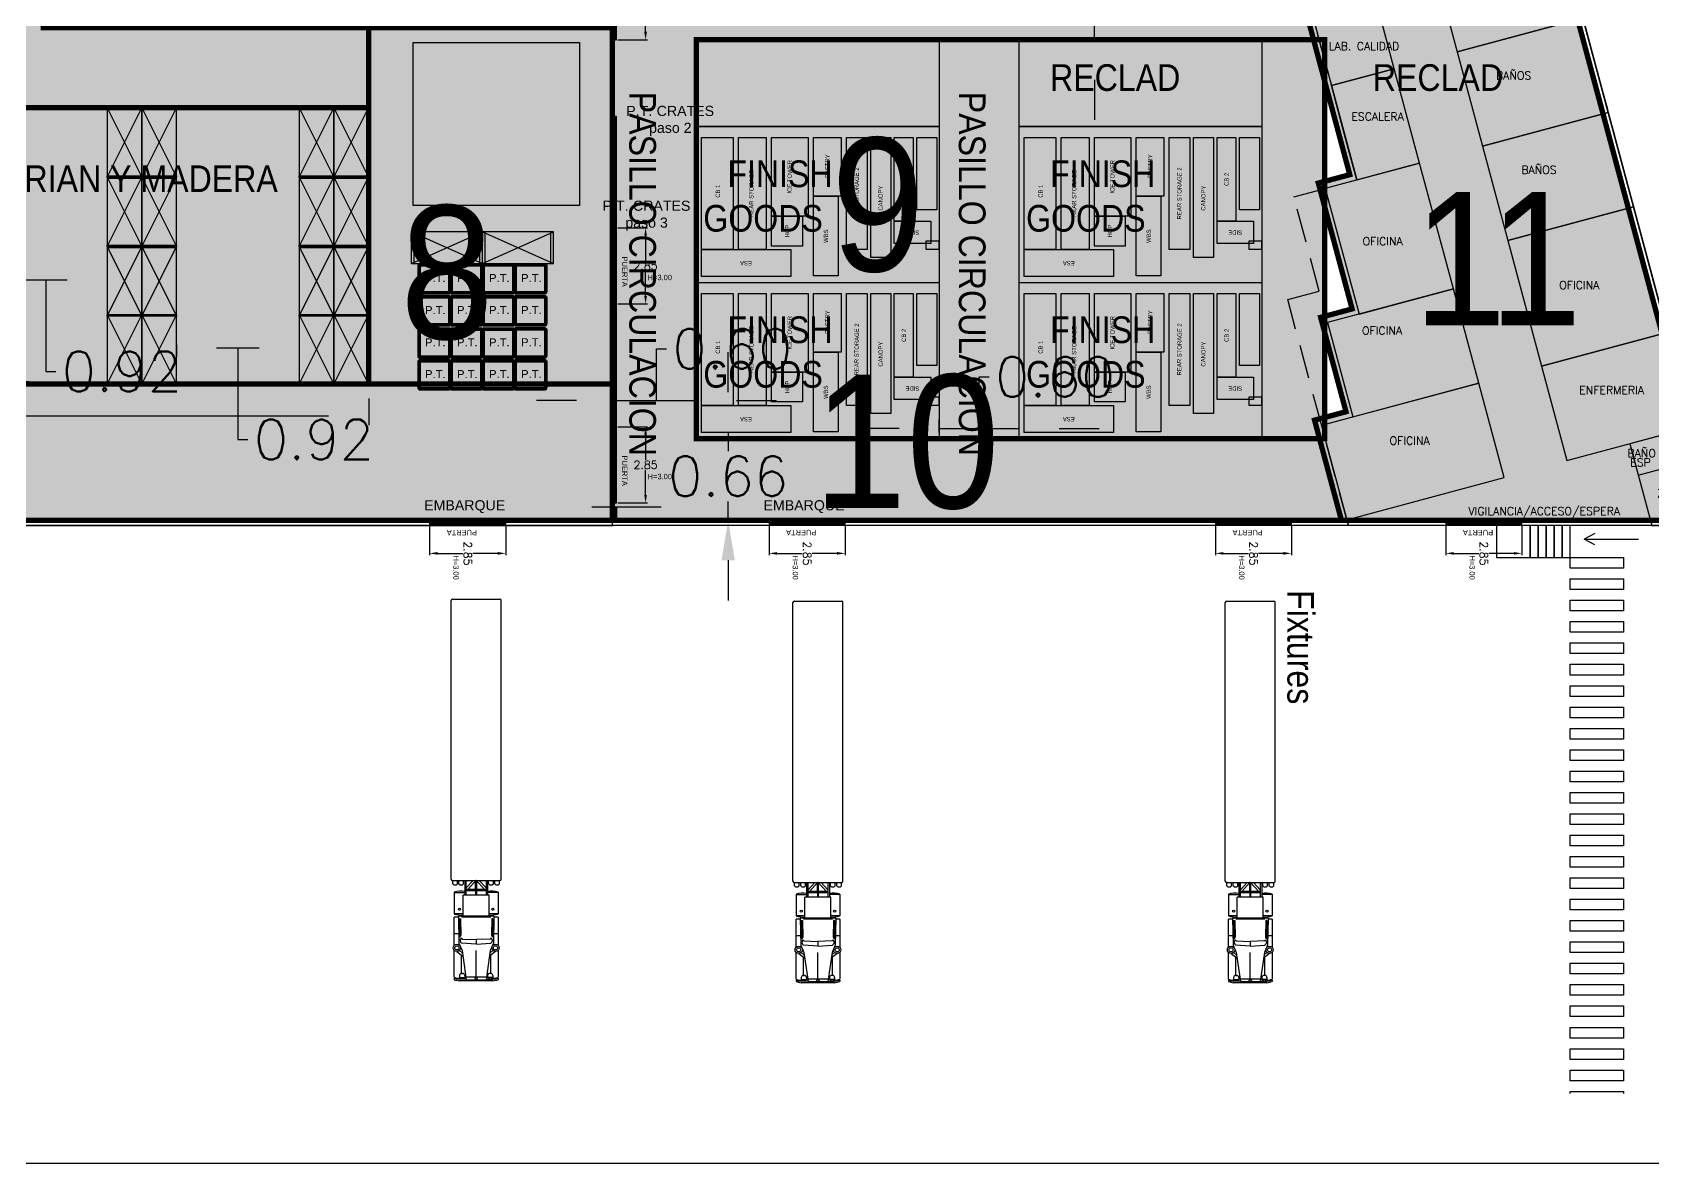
# Model space of a CAD drawing. Header units: millimetres. Extents: x 28 to 201, y 462 to 575.
# Drawn here: x 82 to 142.7, y 461.7 to 504.1 of the extents above; entities that cross this region are included whole.
import ezdxf

# ---------------------------------------------------------------- set-up
doc = ezdxf.new("R2010")
doc.units = ezdxf.units.MM
doc.linetypes.add('ACAD_ISO02W100', pattern=[15, 12, -3])
doc.linetypes.add('HIDDEN', pattern=[9.525, 6.35, -3.175])
for name, color, linetype in [('1- 3', 3, 'Continuous'), ('1- muro de carga', 5, 'Continuous'), ('8 hatch 2', 104, 'Continuous'), ('8 hatch pasillo', 104, 'Continuous'), ('DIM GENERAL', 1, 'Continuous'), ('dim-75', 2, 'Continuous'), ('hatch', 9, 'Continuous'), ('LINEA LIMITE DE ZONIFICACION', 2, 'Continuous'), ('proy', 2, 'HIDDEN')]:
    doc.layers.add(name, color=color, linetype=linetype)
doc.styles.add('ARRAY BASE$0$Standard', font='arial.ttf')
doc.styles.get("Standard").update_dxf_attribs({"font": 'arial.ttf'})
doc.styles.add('TEXTO GENERAL', font='tt0009m_.ttf', dxfattribs={"width": 0.9, "height": 1})
doc.styles.add('TEXTOS', font='romans.shx')
doc.dimstyles.new('DIM-75P', dxfattribs={"dimtxt": 0.3, "dimasz": 0.3, "dimexe": 0.0675, "dimexo": 0.0468, "dimgap": 0.0375, "dimtad": 0, "dimtih": 1, "dimtoh": 1, "dimzin": 0, "dimdsep": 46, "dimtxsty": 'TEXTOS', "dimcen": 0.3, "dimclrd": 1, "dimclre": 1, "dimclrt": 2, "dimadec": 0, "dimazin": 0, "dimtfac": 1, "dimtmove": 1, "dimatfit": 3, "dimldrblk": 'flecha', "dimfxl": 0.045, "dimtolj": 1, "dimtzin": 0, "dimlwd": -1, "dimlwe": -1, "dimarcsym": 0})

# ---------------------------------------------------------------- blocks, each defined once
blk = doc.blocks.new('ARRAY BASE$0$FINISH')
for points in [[(5.845, 9.099), (5.845, 0), (0, 0), (0, 9.099)], [(0.237, 5.558), (0.237, 8.908), (1.247, 8.908), (1.247, 5.558)], [(5.442, 7.719), (1.247, 7.719), (1.247, 8.908), (5.442, 8.908)], [(5.442, 6.48), (1.247, 6.48), (1.247, 7.519), (5.442, 7.519)], [(2.491, 5.122), (1.374, 5.122), (1.374, 6.28), (2.491, 6.28)], [(5.442, 4.914), (2.491, 4.914), (2.491, 6.28), (5.442, 6.28)], [(0.259, 4.714), (3.239, 4.714), (3.239, 3.784), (0.259, 3.784)], [(5.442, 3.673), (3.239, 3.673), (3.239, 4.714), (5.442, 4.714)], [(1.247, 3.473), (5.442, 3.473), (5.442, 2.703), (1.247, 2.703)], [(5.442, 1.809), (0.947, 1.809), (0.947, 2.566), (5.442, 2.566)], [(2.301, 1.683), (2.301, 0.318), (1.468, 0.318), (1.468, 1.683)], [(2.301, 0.973), (2.301, 1.683), (5.442, 1.683), (5.442, 0.973)], [(5.442, 0.086), (2.735, 0.086), (2.735, 0.843), (5.442, 0.843)], [(1.55, 0), (1.55, 0.495), (1.25, 0.495), (1.25, 0)]]:
    blk.add_lwpolyline(points, close=True)
at = {"style": 'TEXTO GENERAL'}
for s, width, gutter_width, heights, insert, char_height, attachment_point, rotation in [('\\pi0.9016;FINISH GOODS ', 8.493, 12.5, [4.341], (4.579, 8.84), 1, 1, 270), ('\\pi0.89876;CB 1', 2.11022, 20.17, [0], (2.283, 8.385), 0.16136, 1, 359.60094), ('ESA ', 1.48497, 20.17, [0.193], (0.648, 7.242), 0.1614, 2, 89.60094), ('REAR STORAGE', 2.11022, 20.17, [0], (3.344, 7.12), 0.16136, 2, 359.60094), ('HOP ', 1.09476, 20.17, [0.213], (1.936, 5.776), 0.1614, 2, 359.60094), ('ICE TOWER', 2.11022, 20.17, [0], (3.966, 5.684), 0.1614, 2, 359.60094), ('WBS ', 1.48497, 20.17, [0.193], (1.743, 4.326), 0.1614, 2, 359.60094), ('PASTRY ', 2.11022, 20.17, [0], (4.366, 4.274), 0.1614, 2, 359.60094), ('REAR STORAGE 2 ', 2.88701, 20.17, [0.516], (3.345, 3.174), 0.16136, 2, 359.60094), ('CANOPY ', 2.11022, 20.17, [0], (3.167, 2.278), 0.1614, 2, 359.60094), ('SIDE ', 1.09476, 20.17, [0.213], (1.795, 1.001), 0.1614, 2, 89.60094), ('CB 2', 0.72255, 20.17, [0.176], (3.872, 1.406), 0.1614, 2, 359.60094)]:
    blk.add_mtext_dynamic_manual_height_columns(s, width=width, gutter_width=gutter_width, heights=heights, dxfattribs=dict(at, insert=insert, char_height=char_height, attachment_point=attachment_point, rotation=rotation))
blk = doc.blocks.new('*D5')
at = {"layer": 'Defpoints', "color": 0, "ltscale": 0.01, "transparency": 16777216}
for p in [(1.352, 1.243), (-1.5, 0.15), (1.352, 0.15)]:
    blk.add_point(p, dxfattribs=at)
at = {"layer": 'DIM GENERAL', "color": 1, "ltscale": 0.01, "transparency": 16777216}
for p, q in [((-1.5, 0.197), (-1.5, 1.31)), ((-1.2, 1.243), (-0.261, 1.243)), ((1.052, 1.243), (0.114, 1.243)), ((1.352, 0.197), (1.352, 1.31))]:
    blk.add_line(p, q, dxfattribs=at)
for points in [[(-1.2, 1.193), (-1.2, 1.293), (-1.5, 1.243)], [(1.052, 1.193), (1.052, 1.293), (1.352, 1.243)]]:
    blk.add_solid(points, dxfattribs=at)
at = {"layer": 'DIM GENERAL', "color": 2, "ltscale": 0.01, "transparency": 16777216, "insert": (-0.074, 1.243), "char_height": 0.3, "attachment_point": 5, "rotation": 90, "style": 'TEXTOS'}
blk.add_mtext('\\A1;2.85', dxfattribs=at)
blk = doc.blocks.new('flecha')
at = {"ltscale": 6}
for points in [[(-0.021, 0.03), (-0.106, 0.13), (-0.124, 0.055), (-0.124, 0.212)], [(-0.021, -0.03), (-0.106, -0.13), (-0.124, -0.055), (-0.124, -0.212)]]:
    blk.add_hatch(color=256, dxfattribs=at).paths.add_polyline_path(points)
for p, q in [((0.009, -0.017), (-0.137, 0.242)), ((0.009, 0.017), (-0.137, -0.242)), ((-0.127, 0.244), (-0.127, 0.025)), ((-0.127, 0.025), (-0.104, 0.122)), ((0, 0), (-0.104, 0.122)), ((0, 0), (-0.104, -0.122)), ((-0.127, -0.025), (-0.127, -0.244)), ((-0.127, -0.025), (-0.104, -0.122))]:
    blk.add_line(p, q, dxfattribs=at)
for points in [[(-0.021, 0.03), (-0.106, 0.13), (-0.124, 0.055), (-0.124, 0.212)], [(-0.021, -0.03), (-0.106, -0.13), (-0.124, -0.055), (-0.124, -0.212)]]:
    blk.add_lwpolyline(points, close=True, dxfattribs=at)
blk = doc.blocks.new('*D46')
at = {"layer": 'Defpoints', "color": 0, "ltscale": 0.01, "transparency": 16777216}
for p in [(106.871, 490.332), (103.871, 489.344), (106.871, 488.899)]:
    blk.add_point(p, dxfattribs=at)
at = {"layer": 'LINEA LIMITE DE ZONIFICACION', "color": 1, "ltscale": 0.01, "transparency": 16777216}
for p, q in [((105.371, 490.332), (105.371, 492.263)), ((105.371, 492.263), (105.746, 492.263)), ((102.371, 490.332), (100.871, 490.332)), ((103.871, 489.578), (103.871, 490.669)), ((103.871, 490.332), (106.871, 490.332)), ((103.871, 490.332), (106.871, 490.332)), ((106.871, 489.133), (106.871, 490.669)), ((108.371, 490.332), (109.871, 490.332))]:
    blk.add_line(p, q, dxfattribs=at)
for points in [[(102.371, 490.582), (102.371, 490.082), (103.871, 490.332)], [(108.371, 490.582), (108.371, 490.082), (106.871, 490.332)]]:
    blk.add_solid(points, dxfattribs=at)
at = {"layer": 'LINEA LIMITE DE ZONIFICACION', "color": 2, "ltscale": 0.01, "transparency": 16777216, "insert": (108.219, 492.263), "char_height": 1.5, "attachment_point": 5, "style": 'TEXTOS'}
blk.add_mtext('\\A1;0.60', dxfattribs=at)
blk = doc.blocks.new('*D47')
at = {"layer": 'Defpoints', "color": 0, "ltscale": 0.01, "transparency": 16777216}
for p in [(108.736, 489.135), (108.06, 485.842), (108.736, 485.842)]:
    blk.add_point(p, dxfattribs=at)
at = {"layer": 'LINEA LIMITE DE ZONIFICACION', "color": 1, "ltscale": 0.01, "transparency": 16777216}
for p, q in [((108.06, 490.635), (108.06, 492.135)), ((108.502, 489.135), (107.722, 489.135)), ((108.06, 489.135), (108.06, 488.426)), ((108.06, 485.842), (108.06, 486.551)), ((108.502, 485.842), (107.722, 485.842)), ((108.06, 484.342), (108.06, 482.842))]:
    blk.add_line(p, q, dxfattribs=at)
for points in [[(107.81, 490.635), (108.31, 490.635), (108.06, 489.135)], [(107.81, 484.342), (108.31, 484.342), (108.06, 485.842)]]:
    blk.add_solid(points, dxfattribs=at)
at = {"layer": 'LINEA LIMITE DE ZONIFICACION', "color": 2, "ltscale": 0.01, "transparency": 16777216, "insert": (108.06, 487.489), "char_height": 1.5, "attachment_point": 5, "style": 'TEXTOS'}
blk.add_mtext('\\A1;0.66', dxfattribs=at)
blk = doc.blocks.new('*D48')
at = {"layer": 'Defpoints', "color": 0, "ltscale": 0.01, "transparency": 16777216}
for p in [(118.969, 489.279), (115.969, 488.899), (118.969, 488.899)]:
    blk.add_point(p, dxfattribs=at)
at = {"layer": 'LINEA LIMITE DE ZONIFICACION', "color": 1, "ltscale": 0.01, "transparency": 16777216}
for p, q in [((117.469, 489.279), (117.469, 491.21)), ((117.469, 491.21), (117.844, 491.21)), ((115.969, 489.133), (115.969, 489.616)), ((118.969, 489.133), (118.969, 489.616)), ((114.469, 489.279), (112.969, 489.279)), ((115.969, 489.279), (118.969, 489.279)), ((115.969, 489.279), (118.969, 489.279)), ((120.469, 489.279), (121.969, 489.279))]:
    blk.add_line(p, q, dxfattribs=at)
for points in [[(114.469, 489.529), (114.469, 489.029), (115.969, 489.279)], [(120.469, 489.529), (120.469, 489.029), (118.969, 489.279)]]:
    blk.add_solid(points, dxfattribs=at)
at = {"layer": 'LINEA LIMITE DE ZONIFICACION', "color": 2, "ltscale": 0.01, "transparency": 16777216, "insert": (120.318, 491.21), "char_height": 1.5, "attachment_point": 5, "style": 'TEXTOS'}
blk.add_mtext('\\A1;0.60', dxfattribs=at)
blk = doc.blocks.new('*D49')
at = {"layer": 'Defpoints', "color": 0, "ltscale": 0.01, "transparency": 16777216}
for p in [(123.25, 506.732), (121.791, 503.842), (122.698, 503.842)]:
    blk.add_point(p, dxfattribs=at)
at = {"layer": 'LINEA LIMITE DE ZONIFICACION', "color": 1, "ltscale": 0.01, "transparency": 16777216}
for p, q in [((121.791, 508.232), (121.791, 509.732)), ((123.016, 506.732), (121.453, 506.732)), ((121.791, 506.732), (121.791, 506.225)), ((121.791, 503.842), (121.791, 504.35)), ((122.464, 503.842), (121.453, 503.842)), ((121.791, 502.342), (121.791, 500.842))]:
    blk.add_line(p, q, dxfattribs=at)
for points in [[(121.541, 508.232), (122.041, 508.232), (121.791, 506.732)], [(121.541, 502.342), (122.041, 502.342), (121.791, 503.842)]]:
    blk.add_solid(points, dxfattribs=at)
at = {"layer": 'LINEA LIMITE DE ZONIFICACION', "color": 2, "ltscale": 0.01, "transparency": 16777216, "insert": (121.791, 505.287), "char_height": 1.5, "attachment_point": 5, "style": 'TEXTOS'}
blk.add_mtext('\\A1;0.58', dxfattribs=at)
blk = doc.blocks.new('ARRAY BASE$0$TRAILER')
for p, q in [((3139.685, 2347.595), (3139.685, 2358.025)), ((3139.744, 2358.083), (3141.501, 2358.083)), ((3141.56, 2347.595), (3141.56, 2358.025)), ((3139.744, 2347.537), (3141.501, 2347.537)), ((3139.744, 2347.411), (3139.744, 2347.537)), ((3139.919, 2347.411), (3139.919, 2347.537)), ((3139.978, 2347.411), (3139.978, 2347.537)), ((3140.154, 2347.411), (3140.154, 2347.537)), ((3140.193, 2347.537), (3140.193, 2346.99)), ((3140.251, 2346.99), (3140.251, 2347.537)), ((3140.251, 2347.262), (3140.506, 2347.537)), ((3140.305, 2347.205), (3140.623, 2347.548)), ((3140.603, 2347.205), (3140.603, 2347.527)), ((3140.623, 2347.548), (3140.94, 2347.205)), ((3140.642, 2347.205), (3140.642, 2347.527)), ((3140.739, 2347.537), (3140.994, 2347.262)), ((3140.994, 2347.537), (3140.994, 2346.99)), ((3141.052, 2347.537), (3141.052, 2346.99)), ((3141.091, 2347.411), (3141.091, 2347.537)), ((3141.267, 2347.411), (3141.267, 2347.537)), ((3141.326, 2347.411), (3141.326, 2347.537)), ((3141.501, 2347.411), (3141.501, 2347.537)), ((3139.802, 2347.107), (3139.802, 2346.287)), ((3139.802, 2347.088), (3140.193, 2347.088)), ((3140.134, 2346.209), (3140.134, 2346.99)), ((3141.111, 2346.99), (3140.134, 2346.99)), ((3140.994, 2347.205), (3140.251, 2347.205)), ((3140.251, 2347.166), (3140.994, 2347.166)), ((3140.603, 2347.166), (3140.603, 2346.99)), ((3140.642, 2346.99), (3140.642, 2347.166)), ((3141.052, 2347.107), (3141.443, 2347.107)), ((3141.111, 2346.209), (3141.111, 2346.99)), ((3141.443, 2347.107), (3141.443, 2346.287)), ((3140.134, 2346.287), (3139.802, 2346.287)), ((3141.443, 2346.287), (3141.111, 2346.287)), ((3139.958, 2346.17), (3139.802, 2346.17)), ((3139.802, 2345.113), (3139.802, 2346.17)), ((3141.287, 2346.209), (3139.958, 2346.209)), ((3139.958, 2346.209), (3139.978, 2345.193)), ((3139.999, 2346.111), (3140.013, 2345.419)), ((3139.999, 2346.111), (3140.038, 2346.111)), ((3140.038, 2346.111), (3140.05, 2345.494)), ((3141.169, 2346.17), (3140.076, 2346.17)), ((3141.207, 2346.111), (3141.195, 2345.494)), ((3141.246, 2346.111), (3141.207, 2346.111)), ((3141.246, 2346.111), (3141.232, 2345.419)), ((3141.287, 2346.209), (3141.267, 2345.193)), ((3141.443, 2346.17), (3141.287, 2346.17)), ((3141.443, 2346.17), (3141.443, 2345.113)), ((3139.958, 2345.545), (3139.802, 2345.545)), ((3139.978, 2345.193), (3140.095, 2344.92)), ((3140.05, 2345.494), (3140.013, 2345.419)), ((3140.056, 2345.388), (3140.017, 2345.31)), ((3140.017, 2345.31), (3140.037, 2345.232)), ((3140.037, 2345.232), (3140.076, 2345.193)), ((3140.056, 2345.388), (3140.095, 2345.349)), ((3140.623, 2345.154), (3140.076, 2345.193)), ((3140.095, 2345.349), (3140.623, 2345.33)), ((3141.15, 2345.349), (3140.623, 2345.33)), ((3140.623, 2345.33), (3140.623, 2345.154)), ((3140.623, 2345.33), (3140.623, 2345.154)), ((3140.623, 2345.154), (3141.169, 2345.193)), ((3141.189, 2345.388), (3141.15, 2345.349)), ((3141.267, 2345.193), (3141.15, 2344.92)), ((3141.208, 2345.232), (3141.169, 2345.193)), ((3141.189, 2345.388), (3141.228, 2345.31)), ((3141.195, 2345.494), (3141.232, 2345.419)), ((3141.228, 2345.31), (3141.208, 2345.232)), ((3141.443, 2345.545), (3141.287, 2345.545)), ((3139.802, 2343.924), (3139.802, 2344.922)), ((3139.9, 2344.881), (3140.126, 2344.707)), ((3140.109, 2344.824), (3139.998, 2344.92)), ((3140.076, 2344.06), (3140.076, 2344.744)), ((3140.095, 2344.92), (3140.251, 2343.826)), ((3140.623, 2343.924), (3140.623, 2344.92)), ((3141.15, 2344.92), (3140.994, 2343.826)), ((3141.345, 2344.881), (3141.12, 2344.707)), ((3141.136, 2344.824), (3141.248, 2344.92)), ((3141.169, 2344.06), (3141.169, 2344.744)), ((3141.443, 2344.922), (3141.443, 2343.924)), ((3139.802, 2343.884), (3139.802, 2343.826)), ((3139.998, 2343.982), (3139.998, 2343.904)), ((3139.998, 2343.904), (3140.193, 2343.904)), ((3140.248, 2343.845), (3139.998, 2343.845)), ((3140.076, 2344.06), (3140.115, 2344.06)), ((3140.193, 2343.982), (3140.193, 2343.904)), ((3140.193, 2343.963), (3140.229, 2343.963)), ((3141.009, 2343.924), (3140.236, 2343.924)), ((3140.251, 2343.826), (3140.994, 2343.826)), ((3140.997, 2343.845), (3141.248, 2343.845)), ((3141.052, 2343.963), (3141.016, 2343.963)), ((3141.052, 2343.982), (3141.052, 2343.904)), ((3141.248, 2343.904), (3141.052, 2343.904)), ((3141.169, 2344.06), (3141.13, 2344.06)), ((3141.248, 2343.982), (3141.248, 2343.904)), ((3141.443, 2343.884), (3141.443, 2343.826)), ((3141.248, 2343.787), (3139.998, 2343.787))]:
    blk.add_line(p, q)
for centre, radius in [((3139.998, 2346.463), 0.0391), ((3141.248, 2346.463), 0.0391), ((3139.9, 2345.017), 0.137), ((3139.9, 2345.017), 0.0781), ((3141.345, 2345.017), 0.137), ((3141.345, 2345.017), 0.0781), ((3140.623, 2343.865), 0.0391)]:
    blk.add_circle(centre, radius)
for centre, radius, start, end in [((3139.744, 2358.025), 0.0586, 90, 180), ((3141.501, 2358.025), 0.0586, 0, 90), ((3139.744, 2347.595), 0.0586, 180, 270), ((3141.501, 2347.595), 0.0586, 270, 0), ((3139.832, 2347.491), 0.118, 222.07502, 317.92498), ((3140.037, 2346.424), 0.723, 77.51311, 108.92464), ((3140.066, 2347.491), 0.118, 222.07502, 317.92498), ((3141.208, 2346.424), 0.723, 71.07536, 102.48689), ((3141.179, 2347.491), 0.118, 222.07502, 317.92498), ((3141.414, 2347.491), 0.118, 222.07502, 317.92498), ((3140.037, 2346.97), 0.723, 251.07536, 277.76643), ((3141.208, 2346.97), 0.723, 262.23357, 288.92464), ((3139.939, 2344.143), 0.259, 238.10921, 283.0861), ((3140.144, 2345.086), 1.249, 254.11615, 263.26399), ((3140.144, 2345.027), 1.249, 254.11615, 263.26399), ((3140.076, 2343.982), 0.0781, 90, 180), ((3140.046, 2343.933), 0.0488, 216.8699, 323.1301), ((3140.144, 2343.933), 0.0488, 216.8699, 323.1301), ((3140.115, 2343.982), 0.0781, 0, 90), ((3141.13, 2343.982), 0.0781, 90, 180), ((3141.101, 2343.933), 0.0488, 216.8699, 323.1301), ((3141.199, 2343.933), 0.0488, 216.8699, 323.1301), ((3141.169, 2343.982), 0.0781, 0, 90), ((3141.306, 2344.143), 0.259, 256.9139, 301.89079), ((3141.101, 2345.086), 1.249, 276.73601, 285.88385), ((3141.101, 2345.027), 1.249, 276.73601, 285.88385)]:
    blk.add_arc(centre, radius, start, end)
blk = doc.blocks.new('*D50')
at = {"layer": 'Defpoints', "color": 0, "ltscale": 0.01, "transparency": 16777216}
for p in [(56.181, 490.67), (94.583, 490.643), (56.181, 489.745)]:
    blk.add_point(p, dxfattribs=at)
at = {"layer": 'LINEA LIMITE DE ZONIFICACION', "color": 1, "ltscale": 0.01, "transparency": 16777216}
for p, q in [((56.181, 490.436), (56.181, 489.407)), ((94.583, 490.409), (94.583, 489.407)), ((57.681, 489.745), (72.909, 489.745)), ((93.083, 489.745), (77.855, 489.745))]:
    blk.add_line(p, q, dxfattribs=at)
for points in [[(57.681, 489.995), (57.681, 489.495), (56.181, 489.745)], [(93.083, 489.995), (93.083, 489.495), (94.583, 489.745)]]:
    blk.add_solid(points, dxfattribs=at)
at = {"layer": 'LINEA LIMITE DE ZONIFICACION', "color": 2, "ltscale": 0.01, "transparency": 16777216, "insert": (75.382, 489.745), "char_height": 1.5, "attachment_point": 5, "style": 'TEXTOS'}
blk.add_mtext('\\A1;7.68', dxfattribs=at)
blk = doc.blocks.new('ARRAY BASE$0$Rack madera')
for p, q in [((0.002, 0.002), (0.002, 1.302)), ((0.002, 1.302), (0.052, 1.302)), ((2.602, 1.302), (0.002, 0.002)), ((0.002, 1.302), (2.602, 0.002)), ((2.552, 1.302), (0.052, 1.302)), ((0.052, 1.302), (0.052, 0.002)), ((2.552, 0.002), (2.552, 1.302)), ((2.602, 1.302), (2.552, 1.302)), ((2.602, 0.002), (2.602, 1.302)), ((0.052, 0.002), (0.002, 0.002)), ((0.052, 0.002), (2.552, 0.002)), ((2.552, 0.002), (2.602, 0.002))]:
    blk.add_line(p, q)
blk = doc.blocks.new('rack 01')
at = {"linetype": 'ACAD_ISO02W100'}
for p, q in [((2840.012, 2360.036), (2837.352, 2360.036)), ((2837.352, 2360.036), (2837.352, 2358.856)), ((2840.012, 2358.856), (2837.352, 2360.036)), ((2840.012, 2360.036), (2837.352, 2358.856)), ((2837.452, 2360.036), (2837.452, 2358.856)), ((2839.912, 2360.036), (2839.912, 2358.856)), ((2840.012, 2360.036), (2840.012, 2358.856)), ((2837.352, 2358.856), (2840.012, 2358.856))]:
    blk.add_line(p, q, dxfattribs=at)
blk.add_point((2840.012, 2359.356), dxfattribs=at)
blk = doc.blocks.new('P.T.')
at = {"color": 8, "lineweight": 211}
for p, q in [((1.862, 1.893), (1.862, 2.895)), ((1.912, 2.944), (3.012, 2.944)), ((1.912, 1.894), (1.912, 2.894)), ((1.912, 2.894), (3.012, 2.894)), ((3.012, 2.894), (3.012, 1.894)), ((3.062, 2.894), (3.062, 1.894)), ((3.012, 1.844), (1.905, 1.844)), ((3.012, 1.894), (1.912, 1.894))]:
    blk.add_line(p, q, dxfattribs=at)
for centre, start, end in [((1.912, 2.894), 89.42706, 180), ((3.012, 2.894), 359.42706, 90.57294), ((1.912, 1.894), 179.71352, 278.12969), ((3.012, 1.894), 269.97771, 0.57294)]:
    blk.add_arc(centre, 0.05, start, end, dxfattribs=at)
at = {"lineweight": 211, "insert": (2.114, 2.571), "char_height": 0.3, "attachment_point": 1}
blk.add_mtext_dynamic_manual_height_columns('P.T.', width=1.1, gutter_width=12.5, heights=[0], dxfattribs=at)
blk = doc.blocks.new('*D56')
at = {"layer": 'Defpoints', "color": 0, "ltscale": 2, "transparency": 16777216}
for p in [(80.181, 495.202), (84.781, 495.202), (84.781, 494.849)]:
    blk.add_point(p, dxfattribs=at)
at = {"layer": 'dim-75', "color": 1, "ltscale": 2, "transparency": 16777216}
for p, q in [((80.181, 494.968), (80.181, 494.512)), ((81.681, 494.849), (83.281, 494.849)), ((82.481, 494.849), (82.481, 491.418)), ((84.781, 494.968), (84.781, 494.512)), ((82.481, 491.418), (82.856, 491.418))]:
    blk.add_line(p, q, dxfattribs=at)
for points in [[(81.681, 495.099), (81.681, 494.599), (80.181, 494.849)], [(83.281, 495.099), (83.281, 494.599), (84.781, 494.849)]]:
    blk.add_solid(points, dxfattribs=at)
at = {"layer": 'dim-75', "color": 2, "ltscale": 2, "transparency": 16777216, "insert": (85.329, 491.418), "char_height": 1.5, "attachment_point": 5, "style": 'TEXTOS'}
blk.add_mtext('\\A1;0.92', dxfattribs=at)
blk = doc.blocks.new('*D57')
at = {"layer": 'Defpoints', "color": 0, "ltscale": 2, "transparency": 16777216}
for p in [(87.381, 492.652), (91.981, 492.652), (91.981, 492.299)]:
    blk.add_point(p, dxfattribs=at)
at = {"layer": 'dim-75', "color": 1, "ltscale": 2, "transparency": 16777216}
for p, q in [((87.381, 492.418), (87.381, 491.962)), ((88.881, 492.299), (90.481, 492.299)), ((89.681, 492.299), (89.681, 488.868)), ((91.981, 492.418), (91.981, 491.962)), ((89.681, 488.868), (90.056, 488.868))]:
    blk.add_line(p, q, dxfattribs=at)
for points in [[(88.881, 492.549), (88.881, 492.049), (87.381, 492.299)], [(90.481, 492.549), (90.481, 492.049), (91.981, 492.299)]]:
    blk.add_solid(points, dxfattribs=at)
at = {"layer": 'dim-75', "color": 2, "ltscale": 2, "transparency": 16777216, "insert": (92.529, 488.868), "char_height": 1.5, "attachment_point": 5, "style": 'TEXTOS'}
blk.add_mtext('\\A1;0.92', dxfattribs=at)
blk = doc.blocks.new('oficinas pb')
at = {"color": 0, "ltscale": 2}
for p, q in [((1286.684, 66.148), (1289.041, 66.781)), ((1288.899, 57.9), (1286.684, 66.148)), ((1299.537, 41.808), (1299.854, 40.63)), ((1298.675, 40.314), (1301.032, 40.947)), ((1287.755, 38.644), (1287.813, 38.429)), ((1299.182, 38.429), (1287.813, 38.429))]:
    blk.add_line(p, q, dxfattribs=at)
for points in [[(1288.408, 69.137), (1293.121, 70.403), (1290.273, 81.007), (1285.56, 79.741)], [(1290.307, 62.068), (1295.02, 63.333), (1293.121, 70.403), (1288.408, 69.137)], [(1291.889, 56.176), (1296.602, 57.442), (1295.02, 63.333), (1290.307, 62.068)], [(1292.838, 52.642), (1297.551, 53.907), (1296.602, 57.442), (1291.889, 56.176)], [(1293.787, 49.107), (1298.5, 50.373), (1297.551, 53.907), (1292.838, 52.642)], [(1291.747, 47.296), (1290.482, 52.009), (1286.947, 51.059), (1288.213, 46.346)], [(1295.053, 44.394), (1299.766, 45.66), (1298.5, 50.373), (1293.787, 49.107)], [(1292.697, 43.761), (1291.747, 47.296), (1287.034, 46.03), (1287.984, 42.495)], [(1296.002, 40.859), (1300.715, 42.125), (1299.766, 45.66), (1295.053, 44.394)], [(1293.646, 40.226), (1292.697, 43.761), (1286.805, 42.179), (1287.755, 38.644)], [(1300.715, 42.125), (1298.359, 41.492), (1299.182, 38.429), (1301.708, 38.429)]]:
    blk.add_lwpolyline(points, close=True, dxfattribs=at)
at = {"layer": '1- 3', "ltscale": 2}
for points in [[(1289.532, 55.543), (1288.899, 57.9), (1286.543, 57.267), (1287.176, 54.911)], [(1290.482, 52.009), (1289.532, 55.543), (1287.176, 54.911), (1288.125, 51.376)]]:
    blk.add_lwpolyline(points, close=True, dxfattribs=at)
at = {"color": 2, "style": 'TEXTOS'}
for s, p in [('OFICINA', (1288.345, 48.929)), ('OFICINA', (1288.321, 45.58)), ('ENFERMERIA', (1296.466, 43.356)), ('OFICINA', (1289.356, 41.458)), ('BAÑO', (1298.271, 40.988)), ('BAÑO', (1299.719, 41.359)), ('ENF', (1299.831, 41.024)), ('ESP', (1298.375, 40.643))]:
    blk.add_text(s, height=0.3, dxfattribs=at).set_placement(p)
at = {"color": 2, "ltscale": 2, "char_height": 0.3, "attachment_point": 1, "style": 'TEXTOS'}
for s, insert, width in [('\\pi0.75146;BAÑOS,REGDERAS,\\P\\pi1.6157;LOKERS Y\\P\\pi1.43;VESTIDORES', (1286.526, 77.254), 5.4315), ('ZONA DE\\PCAPACITACION', (1290.243, 66.925), 4.60286), ('COMEDOR', (1292.408, 59.494), 4.60286), ('BAÑOS', (1293.344, 55.438), 4.60286), ('BAÑOS', (1294.294, 51.904), 4.60286), ('OFICINA', (1295.717, 47.585), 4.60286)]:
    blk.add_mtext(s, dxfattribs=dict(at, insert=insert, width=width))
at = {"color": 2, "ltscale": 0.01, "insert": (1301.357, 39.379), "char_height": 0.3, "width": 5.48187, "attachment_point": 5, "style": 'TEXTOS'}
blk.add_mtext('ZONA DE RESIDUOS PELIGROSOS', dxfattribs=at)
at = {"color": 2, "ltscale": 0.01, "insert": (1295.154, 38.921), "char_height": 0.3, "attachment_point": 5, "style": 'TEXTOS'}
blk.add_mtext_dynamic_manual_height_columns('VIGILANCIA/ACCESO/ESPERA ', width=5.48187, gutter_width=0, heights=[6.729], dxfattribs=at)
at = {"layer": '1- 3', "color": 2, "style": 'TEXTOS'}
for s, p in [('LAB. CALIDAD', (1287.073, 56.237)), ('ESCALERA', (1287.921, 53.599))]:
    blk.add_text(s, height=0.3, dxfattribs=at).set_placement(p)
blk = doc.blocks.new('*E60')
at = {"layer": '8 hatch 2', "ltscale": 2, "transparency": 33554483}
h = blk.add_hatch(color=100, dxfattribs=at)
h.dxf.hatch_style = 1
h.paths.add_polyline_path([(89.789, 42.579), (85.075, 41.313), (88.557, 28.352), (86.2, 27.719), (88.415, 19.471), (86.059, 18.839), (87.641, 12.947), (86.462, 12.631), (87.728, 7.918), (86.55, 7.601), (87.499, 4.067), (86.321, 3.75), (87.328, 0), (101.224, 0)])
h = blk.add_hatch(color=160, dxfattribs=at)
h.dxf.hatch_style = 1
h.paths.add_polyline_path([(60, 18.453), (50.862, 18.453), (50.862, 5.104), (60, 5.099)])
h = blk.add_hatch(color=202, dxfattribs=at)
h.dxf.hatch_style = 1
h.paths.add_polyline_path([(63.15, 18), (63.15, 3.056), (86.698, 3.056), (86.698, 3.119), (86.582, 3.553), (86.698, 3.584), (86.698, 17.234), (86.492, 18)])
h = blk.add_hatch(color=130, dxfattribs=at)
h.dxf.hatch_style = 1
h.paths.add_polyline_path([(50.862, 15.452), (50.86, 15.452), (9.612, 15.452), (9.612, 5.127), (50.862, 5.104)])
at = {"layer": '8 hatch pasillo', "ltscale": 2, "transparency": 33554483}
h = blk.add_hatch(color=1, dxfattribs=at)
h.dxf.hatch_style = 1
h.paths.add_polyline_path([(60, 79.605), (0, 79.605), (0, 0), (60, 0), (60, 5.099), (50.862, 5.099), (9.6, 5.099), (9.6, 15.452), (50.86, 15.452), (50.862, 18.453), (38.669, 18.453), (38.669, 74.567), (60, 74.567)])
h.paths.add_polyline_path([(35.369, 74.531), (35.369, 18.752), (3.3, 18.752), (3.3, 74.531)], flags=16)
h.paths.add_polyline_path([(6.3, 17.102), (6.3, 5.102), (3.3, 5.102), (3.3, 17.102)], flags=16)
h = blk.add_hatch(color=1, dxfattribs=at)
h.dxf.hatch_style = 1
h.paths.add_polyline_path([(85.276, 59.37), (84.499, 62.261), (60.15, 62.261), (60.15, 79.605), (60, 79.605), (60, 0), (87.526, 0), (86.698, 3.119), (86.698, 3.056), (63.15, 3.056), (63.15, 18), (86.492, 18), (86.32, 18.641), (88.676, 19.274), (88.242, 20.89), (86.729, 20.89), (62.274, 20.89), (62.451, 59.37)])
at = {"layer": '8 hatch 2', "ltscale": 2, "transparency": 33554687, "const_width": 0.2}
for points in [[(60, 79.605), (79.84, 79.605), (101.224, 0), (60, 0)], [(89.789, 42.579), (85.075, 41.313), (88.557, 28.352), (86.2, 27.719), (88.415, 19.471), (86.059, 18.839), (87.641, 12.947), (86.462, 12.631), (87.728, 7.918), (86.55, 7.601), (87.499, 4.067), (86.321, 3.75), (87.328, 0), (101.224, 0)], [(86.698, 18), (63.15, 18), (63.15, 3.056), (86.698, 3.056)]]:
    blk.add_lwpolyline(points, close=True, dxfattribs=at)
at = {"layer": '8 hatch 2', "ltscale": 2, "const_width": 0.2}
blk.add_lwpolyline([(50.862, 18.453), (60, 18.453), (60, 5.099), (50.862, 5.099)], close=True, dxfattribs=at)
at = {"layer": '8 hatch pasillo', "ltscale": 2, "const_width": 0.2}
blk.add_lwpolyline([(50.86, 15.452), (50.862, 18.453), (38.669, 18.453), (38.669, 74.567), (60, 74.567), (60, 79.605), (0, 79.605), (0, 0), (60, 0), (60, 5.099), (9.6, 5.127), (9.6, 15.452)], close=True, dxfattribs=at)
blk = doc.blocks.new('ARRAY BASE$0$PUERTA TRANSICION')
at = {"color": 1}
for points in [[(-1.5, 0), (1.352, 0), (1.352, 0.15), (-1.5, 0.15)], [(1.352, 0.05), (1.352, 0.1), (-1.5, 0.1), (-1.5, 0.05)]]:
    blk.add_lwpolyline(points, close=True, dxfattribs=at)
at = {"color": 2, "ltscale": 0.01, "insert": (0.263, 1.323), "char_height": 0.2, "attachment_point": 1, "rotation": 90}
blk.add_mtext_dynamic_manual_height_columns('H=3.00', width=0.44515, gutter_width=12.5, heights=[0], dxfattribs=at)
at = {"insert": (-0.529, 0.563), "char_height": 0.2, "attachment_point": 1, "style": 'ARRAY BASE$0$Standard'}
blk.add_mtext_dynamic_manual_height_columns('\\pi0.1067;PUERTA', width=1.32555, gutter_width=13.918, heights=[0.278], dxfattribs=at)
at = {"layer": 'DIM GENERAL', "ltscale": 0.01}
dim = blk.add_linear_dim(base=(1.352, 1.243), p1=(-1.5, 0.15), p2=(1.352, 0.15), angle=180, dimstyle='DIM-75P', dxfattribs=at)
dim.commit()
dim.dimension.update_dxf_attribs({"geometry": '*D5', "text_midpoint": (-0.074, 1.243)})

msp = doc.modelspace()

# ---------------------------------------------------------------- hatches: boundary and pattern name
at = {"ltscale": 0.01}
h = msp.add_hatch(dxfattribs=at)
h.set_pattern_fill('ANSI31', color=1, scale=0.002)
h.set_pattern_definition([(45, (-1106.502288, 447.2163), (-0.0224506404, 0.0224506404), [])])
h.paths.add_polyline_path([(103.721, 489.344), (103.871, 489.344), (103.871, 500.969), (103.721, 500.969)])
h = msp.add_hatch(dxfattribs=at)
h.set_pattern_fill('ANSI31', color=1, scale=0.002)
h.set_pattern_definition([(45, (-1106.502288, 419.396878), (-0.0224506404, 0.0224506404), [])])
h.paths.add_polyline_path([(103.871, 485.842), (103.721, 485.842), (103.721, 486.344), (103.871, 486.344)])

# ---------------------------------------------------------------- linework, layer by layer
for p, q in [((103.721, 565.645), (103.721, 485.842)), ((103.721, 565.645), (103.721, 485.842)), ((140.554, 485.347), (140.154, 485.131)), ((140.154, 485.131), (142.189, 485.131)), ((140.554, 484.916), (140.154, 485.131))]:
    msp.add_line(p, q)
at = {"ltscale": 2}
msp.add_line((94.583, 501.294), (94.583, 504.295), dxfattribs=at)
for points in [[(43.721, 485.645), (103.721, 485.645), (103.721, 565.645), (43.721, 565.645)], [(115.969, 500.588), (106.871, 500.588), (106.871, 503.842), (115.969, 503.842)], [(128.068, 500.588), (118.969, 500.588), (118.969, 503.842), (128.068, 503.842)], [(128.068, 488.899), (130.419, 488.899), (130.419, 503.842), (128.068, 503.842)], [(138.126, 484.445), (138.126, 485.645), (136.864, 485.645), (136.864, 484.445)], [(139.626, 484.445), (141.626, 484.445), (141.626, 484.045), (139.626, 484.045)], [(139.626, 483.645), (141.626, 483.645), (141.626, 483.245), (139.626, 483.245)], [(139.626, 482.845), (141.626, 482.845), (141.626, 482.445), (139.626, 482.445)], [(139.626, 482.045), (141.626, 482.045), (141.626, 481.645), (139.626, 481.645)], [(139.626, 481.245), (141.626, 481.245), (141.626, 480.845), (139.626, 480.845)], [(139.626, 480.445), (141.626, 480.445), (141.626, 480.045), (139.626, 480.045)], [(139.626, 479.645), (141.626, 479.645), (141.626, 479.245), (139.626, 479.245)], [(139.626, 478.845), (141.626, 478.845), (141.626, 478.445), (139.626, 478.445)], [(139.626, 478.045), (141.626, 478.045), (141.626, 477.645), (139.626, 477.645)], [(139.626, 477.245), (141.626, 477.245), (141.626, 476.845), (139.626, 476.845)], [(139.626, 476.445), (141.626, 476.445), (141.626, 476.045), (139.626, 476.045)], [(139.626, 475.645), (141.626, 475.645), (141.626, 475.245), (139.626, 475.245)], [(139.626, 474.845), (141.626, 474.845), (141.626, 474.445), (139.626, 474.445)], [(139.626, 474.045), (141.626, 474.045), (141.626, 473.645), (139.626, 473.645)], [(139.626, 473.245), (141.626, 473.245), (141.626, 472.845), (139.626, 472.845)], [(139.626, 472.445), (141.626, 472.445), (141.626, 472.045), (139.626, 472.045)], [(139.626, 471.645), (141.626, 471.645), (141.626, 471.245), (139.626, 471.245)], [(139.626, 470.845), (141.626, 470.845), (141.626, 470.445), (139.626, 470.445)], [(139.626, 470.045), (141.626, 470.045), (141.626, 469.645), (139.626, 469.645)], [(139.626, 469.245), (141.626, 469.245), (141.626, 468.845), (139.626, 468.845)], [(139.626, 468.445), (141.626, 468.445), (141.626, 468.045), (139.626, 468.045)], [(139.626, 467.645), (141.626, 467.645), (141.626, 467.245), (139.626, 467.245)], [(139.626, 466.845), (141.626, 466.845), (141.626, 466.445), (139.626, 466.445)], [(139.626, 466.045), (141.626, 466.045), (141.626, 465.645), (139.626, 465.645)], [(139.626, 465.245), (141.626, 465.245), (141.626, 464.845), (139.626, 464.845)]]:
    msp.add_lwpolyline(points, close=True)
msp.add_lwpolyline([(96.246, 503.744), (102.485, 503.744), (102.485, 497.631), (96.246, 497.631)], close=True, dxfattribs=at)
at = {"lineweight": 211}
msp.add_lwpolyline([(94.583, 490.942), (56.18, 490.942), (56.18, 501.294), (94.583, 501.294)], close=True, dxfattribs=at)
at = {"ltscale": 0.01}
for points in [[(103.721, 489.344), (103.871, 489.344), (103.871, 500.969), (103.721, 500.969)], [(103.871, 485.842), (103.721, 485.842), (103.721, 486.344), (103.871, 486.344)]]:
    msp.add_lwpolyline(points, close=True, dxfattribs=at)
for points in [[(138.126, 484.445), (138.426, 484.445), (138.426, 485.645), (138.126, 485.645), (138.126, 484.445)], [(138.426, 484.445), (138.726, 484.445), (138.726, 485.645), (138.426, 485.645), (138.426, 484.445)], [(138.726, 484.445), (139.026, 484.445), (139.026, 485.645), (138.726, 485.645), (138.726, 484.445)], [(139.026, 484.445), (139.326, 484.445), (139.326, 485.645), (139.026, 485.645), (139.026, 484.445)], [(139.326, 484.445), (139.626, 484.445), (139.626, 485.645), (139.326, 485.645), (139.326, 484.445)], [(139.626, 464.37), (139.626, 464.445), (141.626, 464.445), (141.626, 464.37)]]:
    msp.add_lwpolyline(points)
at = {"layer": '1- muro de carga', "ltscale": 2}
msp.add_lwpolyline([(28.424, 575.453), (200.646, 575.453), (200.646, 461.741), (28.424, 461.741)], close=True, dxfattribs=at)
at = {"layer": '1- muro de carga', "lineweight": 25}
for points in [[(33.486, 565.645), (123.721, 565.645), (145.206, 485.645), (33.486, 485.645)], [(33.486, 565.447), (123.561, 565.447), (144.945, 485.842), (33.486, 485.842)]]:
    msp.add_lwpolyline(points, dxfattribs=at)
at = {"layer": 'DIM GENERAL', "ltscale": 0.01}
msp.add_line((102.947, 486.344), (105.551, 486.344), dxfattribs=at)
at = {"layer": 'proy', "ltscale": 0.2}
msp.add_lwpolyline([(129.058, 526.958), (133.771, 528.223), (145.206, 485.645), (131.31, 485.645), (129.037, 494.108), (130.216, 494.425), (129.266, 497.959), (131.623, 498.592), (131.306, 499.77), (130.99, 500.949), (130.041, 504.483), (131.219, 504.8), (128.687, 514.226), (131.044, 514.859), (128.193, 525.476)], dxfattribs=at)

# ---------------------------------------------------------------- block references
at = {"color": 1}
msp.add_blockref('*E60', (43.721, 485.842), dxfattribs=at)
for name, p, rotation in [('ARRAY BASE$0$PUERTA TRANSICION', (103.721, 505.194), 270), ('ARRAY BASE$0$FINISH', (115.969, 494.743), 90), ('ARRAY BASE$0$FINISH', (128.068, 494.743), 90), ('rack 01', (2936.198, 2855.501), 180), ('rack 01', (2938.858, 2855.501), 180), ('ARRAY BASE$0$PUERTA TRANSICION', (103.721, 495.3), 270), ('ARRAY BASE$0$FINISH', (115.969, 488.899), 90), ('ARRAY BASE$0$FINISH', (128.068, 488.899), 90), ('ARRAY BASE$0$PUERTA TRANSICION', (103.721, 487.844), 270), ('ARRAY BASE$0$PUERTA TRANSICION', (98.221, 485.845), 180), ('ARRAY BASE$0$PUERTA TRANSICION', (110.943, 485.845), 180), ('ARRAY BASE$0$PUERTA TRANSICION', (127.677, 485.845), 180), ('ARRAY BASE$0$PUERTA TRANSICION', (136.313, 485.845), 180)]:
    msp.add_blockref(name, p, dxfattribs=dict(rotation=rotation))
at = {"lineweight": 211, "rotation": 90}
for p in [(86.083, 498.692), (87.383, 498.692), (93.283, 498.692), (94.583, 498.692), (86.083, 496.092), (87.383, 496.092), (93.283, 496.092), (94.583, 496.092), (86.083, 493.492), (87.383, 493.492), (93.283, 493.492), (94.583, 493.492), (86.083, 490.942), (87.383, 490.942), (93.283, 490.942), (94.583, 490.942)]:
    msp.add_blockref('ARRAY BASE$0$Rack madera', p, dxfattribs=at)
for name, p in [('P.T.', (94.583, 492.495)), ('P.T.', (95.783, 492.496)), ('P.T.', (96.983, 492.496)), ('P.T.', (98.183, 492.497)), ('P.T.', (94.583, 491.295)), ('P.T.', (95.783, 491.296)), ('P.T.', (96.983, 491.296)), ('P.T.', (98.183, 491.297)), ('P.T.', (94.583, 490.087)), ('P.T.', (95.783, 490.088)), ('P.T.', (96.983, 490.088)), ('P.T.', (98.183, 490.089)), ('P.T.', (94.583, 488.897)), ('P.T.', (95.783, 488.897)), ('P.T.', (96.983, 488.898)), ('P.T.', (98.183, 488.898)), ('ARRAY BASE$0$TRAILER', (-3042.01, -1875.195)), ('ARRAY BASE$0$TRAILER', (-3029.197, -1875.269)), ('ARRAY BASE$0$TRAILER', (-3012.99, -1875.269))]:
    msp.add_blockref(name, p)
at = {"layer": '1- 3'}
msp.add_blockref('oficinas pb', (-1156.502, 447.216), dxfattribs=at)

# ---------------------------------------------------------------- texts
at = {"char_height": 1, "attachment_point": 1, "style": 'TEXTO GENERAL'}
for insert in [(108.294, 502.927), (120.393, 502.927)]:
    msp.add_mtext_dynamic_manual_height_columns('\\pi11.833;RECLAD', width=27.40933, gutter_width=62.5, heights=[4.98], dxfattribs=dict(at, insert=insert))
at = {"char_height": 0.38, "attachment_point": 1}
for s, insert in [('\\pi4.4097,l1.52,t7.0697;P.T.^ICRATES\\P\\pi5.2638,t7.9238;paso 2', (98.31, 501.368)), ('\\pi4.4097,l1.52,t7.0697;P.T.^ICRATES\\P\\pi5.2619,t7.9219;paso 3', (97.422, 497.816)), ('EMBARQUE', (96.663, 486.594)), ('EMBARQUE', (109.385, 486.594))]:
    msp.add_mtext_dynamic_manual_height_columns(s, width=14.71849, gutter_width=62.5, heights=[0], dxfattribs=dict(at, insert=insert))
at = {"insert": (130.024, 495.247), "char_height": 1, "attachment_point": 1, "rotation": 270, "style": 'TEXTO GENERAL'}
msp.add_mtext_dynamic_manual_height_columns('\\pi12.021;Fixtures', width=27.40933, gutter_width=62.5, heights=[4.98], dxfattribs=at)
at = {"layer": 'hatch', "color": 7, "ltscale": 2, "char_height": 5, "width": 8.94156, "attachment_point": 1, "style": 'TEXTO GENERAL'}
for s, insert in [('{\\fSwis721 BlkEx BT|b0|i0|c0|p34;9}', (111.92, 500.171)), ('{\\fSwis721 BlkEx BT|b0|i0|c0|p34;1}', (133.736, 498.142)), ('{\\fSwis721 BlkEx BT|b0|i0|c0|p34;1}', (136.572, 498.142)), ('{\\fSwis721 BlkEx BT|b0|i0|c0|p34;8}', (95.769, 497.636)), ('{\\fSwis721 BlkEx BT|b0|i0|c0|p34;10}', (111.249, 491.296))]:
    msp.add_mtext(s, dxfattribs=dict(at, insert=insert))
at = {"layer": 'LINEA LIMITE DE ZONIFICACION', "ltscale": 0.01, "style": 'TEXTO GENERAL', "width": 0.9}
for p in [(104.353, 501.895), (116.707, 501.895)]:
    msp.add_text('PASILLO CIRCULACION', height=1, rotation=270, dxfattribs=at).set_placement(p)
msp.add_text('ALMACEN CORIAN Y MADERA', height=1, dxfattribs=at).set_placement((73.722, 498.138))

# ---------------------------------------------------------------- dimensions: what is measured, and where the dimension line sits
at = {"layer": 'dim-75', "ltscale": 2}
for p1, p2, picture, middle in [((80.181, 495.202), (84.781, 495.202), '*D56', (83.044, 491.418)), ((87.381, 492.652), (91.981, 492.652), '*D57', (90.244, 488.868))]:
    dim = msp.add_aligned_dim(p1=p1, p2=p2, distance=-0.353, dimstyle='DIM-75P', override={"dimscale": 5, "dimlfac": 0.2}, dxfattribs=at)
    dim.commit()
    dim.dimension.update_dxf_attribs({"geometry": picture, "text_midpoint": middle})
at = {"layer": 'LINEA LIMITE DE ZONIFICACION', "ltscale": 0.01}
for base, p1, p2, picture, middle in [((121.791, 503.842), (123.25, 506.732), (122.698, 503.842), '*D49', (121.791, 505.287)), ((108.06, 485.842), (108.736, 489.135), (108.736, 485.842), '*D47', (108.06, 487.489))]:
    dim = msp.add_linear_dim(base=base, p1=p1, p2=p2, angle=90, dimstyle='DIM-75P', override={"dimscale": 5, "dimlfac": 0.2}, dxfattribs=at)
    dim.commit()
    dim.dimension.update_dxf_attribs({"geometry": picture, "text_midpoint": middle})
for base, p1, p2, picture, middle in [((106.871, 490.332), (103.871, 489.344), (106.871, 488.899), '*D46', (105.933, 492.263)), ((118.969, 489.279), (115.969, 488.899), (118.969, 488.899), '*D48', (118.032, 491.21)), ((56.181, 489.745), (94.583, 490.643), (56.181, 490.67), '*D50', (75.382, 489.745))]:
    dim = msp.add_linear_dim(base=base, p1=p1, p2=p2, dimstyle='DIM-75P', override={"dimscale": 5, "dimlfac": 0.2}, dxfattribs=at)
    dim.commit()
    dim.dimension.update_dxf_attribs({"geometry": picture, "text_midpoint": middle})

doc.saveas('drawing.dxf')
